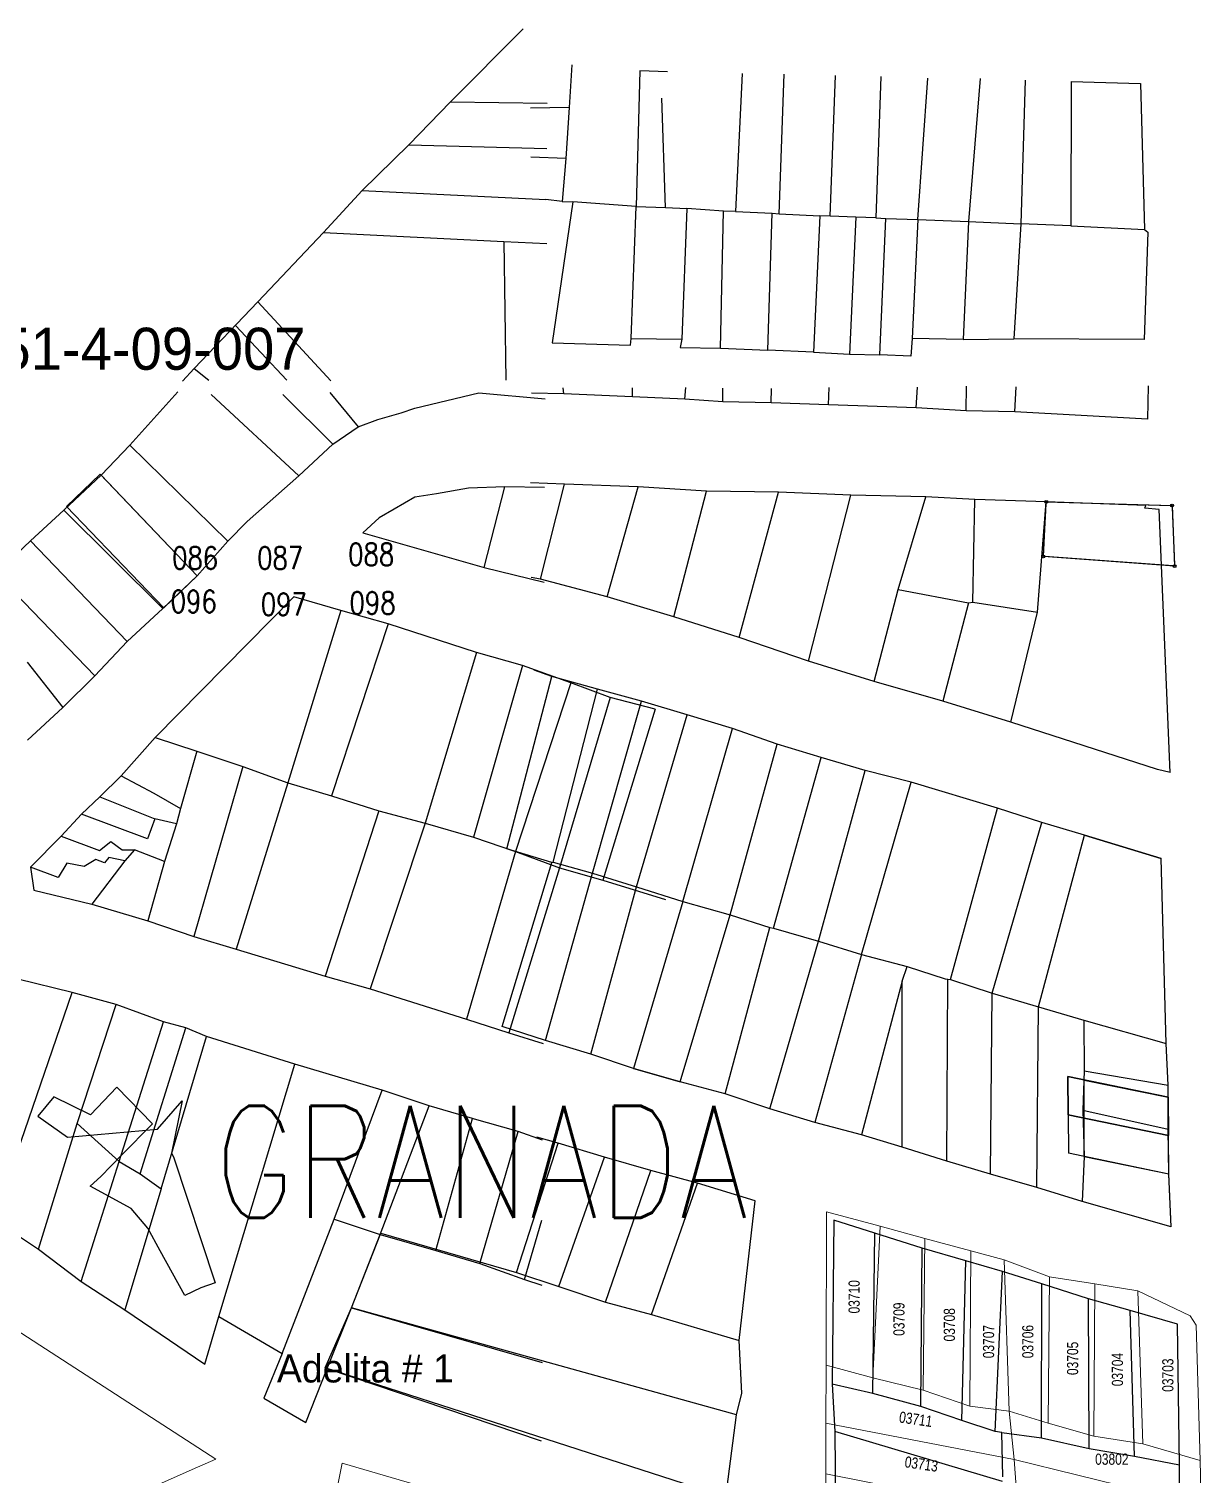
# Model space of a CAD drawing. Header units: millimetres. Extents: x 612074 to 614541, y 1316471 to 1317841.
# Drawn here: x 613574.6 to 613783.9, y 1317477.4 to 1317735.6 of the extents above; entities that cross this region are included whole.
import ezdxf
from ezdxf.enums import TextEntityAlignment as Align

# ---------------------------------------------------------------- set-up
doc = ezdxf.new("R2010")
doc.units = ezdxf.units.MM
doc.layers.add('CAPA ROJA', color=1, linetype='Continuous')
doc.styles.add('ROMANS', font='ROMANS', dxfattribs={"height": 0.2})
doc.styles.add('Style-ENGINEERING', font='ENGINEERING.shx')
doc.styles.add('Style-INTL_ISO', font='INTL_ISO.shx')

msp = doc.modelspace()

# ---------------------------------------------------------------- linework, layer by layer
at = {"layer": 'CAPA ROJA', "color": 1, "linetype": 'Continuous'}
for p, q in [((613662.84, 1317735.63), (613649.89, 1317722.61)), ((613671.53, 1317729.2), (613671.04, 1317721.58)), ((613683.67, 1317728.15), (613683.05, 1317703.94)), ((613688.64, 1317727.96), (613683.67, 1317728.15)), ((613701.95, 1317727.66), (613700.77, 1317703)), ((613708.54, 1317702.58), (613709.47, 1317727.54)), ((613717.64, 1317702.16), (613718.61, 1317727.32)), ((613726.69, 1317727.15), (613725.81, 1317701.89)), ((613733.33, 1317701.57), (613735.07, 1317726.83)), ((613744.42, 1317726.76), (613742.37, 1317701.25)), ((613752.44, 1317726.49), (613751.67, 1317700.84)), ((613760.67, 1317726.22), (613760.61, 1317700.47)), ((613760.67, 1317726.22), (613773.07, 1317725.87)), ((613773.07, 1317725.87), (613773.76, 1317699.82)), ((613649.89, 1317722.61), (613642.43, 1317714.93)), ((613649.89, 1317722.61), (613667.16, 1317722.36)), ((613688.28, 1317703.75), (613687.61, 1317723.28)), ((613671.04, 1317721.58), (613664.18, 1317721.5)), ((613671.04, 1317721.58), (613670.49, 1317712.46)), ((613642.43, 1317714.93), (613634.1, 1317706.79)), ((613642.43, 1317714.93), (613667.11, 1317714.28)), ((613670.49, 1317712.46), (613664.24, 1317712.74)), ((613670.49, 1317712.46), (613669.84, 1317704.79)), ((613634.1, 1317706.79), (613627.2, 1317699.26)), ((613634.1, 1317706.79), (613666.91, 1317705.19)), ((613669.84, 1317704.79), (613666.91, 1317705.19)), ((613671.72, 1317704.74), (613668.05, 1317679.58)), ((613669.84, 1317704.79), (613671.72, 1317704.74)), ((613683.05, 1317703.94), (613671.72, 1317704.74)), ((613682.13, 1317680.32), (613683.05, 1317703.94)), ((613683.05, 1317703.94), (613688.28, 1317703.75)), ((613688.28, 1317703.75), (613692.09, 1317703.57)), ((613692.09, 1317703.57), (613691.17, 1317680.21)), ((613698.64, 1317703.09), (613692.09, 1317703.57)), ((613698.07, 1317678.59), (613698.64, 1317703.09)), ((613700.77, 1317703), (613698.64, 1317703.09)), ((613700.77, 1317703), (613707.32, 1317702.73)), ((613706.5, 1317678.27), (613707.32, 1317702.73)), ((613707.32, 1317702.73), (613708.54, 1317702.58)), ((613708.54, 1317702.58), (613715.81, 1317702.26)), ((613715.81, 1317702.26), (613714.68, 1317677.9)), ((613717.64, 1317702.16), (613715.81, 1317702.26)), ((613722.21, 1317701.98), (613717.64, 1317702.16)), ((613722.21, 1317701.98), (613721.08, 1317677.52)), ((613725.81, 1317701.89), (613722.21, 1317701.98)), ((613725.81, 1317701.89), (613727.59, 1317701.75)), ((613726.51, 1317677.44), (613727.59, 1317701.75)), ((613727.59, 1317701.75), (613733.33, 1317701.57)), ((613733.33, 1317701.57), (613732.27, 1317680.35)), ((613733.33, 1317701.57), (613742.37, 1317701.25)), ((613627.2, 1317699.26), (613615.52, 1317686.91)), ((613627.2, 1317699.26), (613659.4, 1317697.66)), ((613742.37, 1317701.25), (613741.41, 1317680.18)), ((613742.37, 1317701.25), (613751.67, 1317700.84)), ((613751.67, 1317700.84), (613750.46, 1317680.31)), ((613760.61, 1317700.47), (613751.67, 1317700.84)), ((613760.61, 1317700.47), (613773.76, 1317699.82)), ((613774.37, 1317699.32), (613773.72, 1317680.19)), ((613773.76, 1317699.82), (613774.37, 1317699.32)), ((613659.4, 1317697.66), (613659.77, 1317672.91)), ((613659.4, 1317697.66), (613667.07, 1317697.31)), ((613615.52, 1317686.91), (613604.15, 1317674.96)), ((613615.52, 1317686.91), (613628.53, 1317672.79)), ((613668.05, 1317679.58), (613682.02, 1317679.13)), ((613682.02, 1317679.13), (613682.13, 1317680.32)), ((613682.13, 1317680.32), (613691.17, 1317680.21)), ((613691.17, 1317680.21), (613690.91, 1317678.76)), ((613690.91, 1317678.76), (613698.07, 1317678.59)), ((613698.07, 1317678.59), (613706.5, 1317678.27)), ((613714.68, 1317677.9), (613706.5, 1317678.27)), ((613732.27, 1317680.35), (613732.05, 1317677.21)), ((613741.41, 1317680.18), (613732.27, 1317680.35)), ((613741.41, 1317680.18), (613750.46, 1317680.31)), ((613773.72, 1317680.19), (613750.46, 1317680.31)), ((613714.68, 1317677.9), (613721.08, 1317677.52)), ((613721.08, 1317677.52), (613726.51, 1317677.44)), ((613732.05, 1317677.21), (613726.51, 1317677.44)), ((613604.15, 1317674.96), (613602.06, 1317672.72)), ((613604.15, 1317674.96), (613606.74, 1317672.88)), ((613592.66, 1317661.29), (613601.21, 1317670.79)), ((613628.33, 1317670.68), (613633.38, 1317664.57)), ((613643.52, 1317667.89), (613654.95, 1317670.62)), ((613654.95, 1317670.62), (613666.81, 1317669.58)), ((613670.11, 1317670.44), (613664.34, 1317670.57)), ((613670.11, 1317670.44), (613669.98, 1317671.56)), ((613682.36, 1317669.92), (613670.11, 1317670.44)), ((613682.36, 1317669.92), (613682.38, 1317671.55)), ((613691.74, 1317669.51), (613691.88, 1317671.57)), ((613698.48, 1317669.01), (613698.49, 1317671.45)), ((613707.15, 1317668.88), (613707.21, 1317671.42)), ((613717.34, 1317668.47), (613717.45, 1317671.57)), ((613733, 1317667.97), (613733.26, 1317671.65)), ((613741.95, 1317667.45), (613742.02, 1317671.85)), ((613750.59, 1317667.27), (613750.87, 1317671.71)), ((613774.43, 1317671.88), (613774.31, 1317665.94)), ((613607.17, 1317670.37), (613622.84, 1317655.83)), ((613619.97, 1317670.37), (613628.9, 1317661.47)), ((613641.06, 1317667.05), (613643.52, 1317667.89)), ((613691.74, 1317669.51), (613682.36, 1317669.92)), ((613698.48, 1317669.01), (613691.74, 1317669.51)), ((613707.15, 1317668.88), (613698.48, 1317669.01)), ((613717.34, 1317668.47), (613707.15, 1317668.88)), ((613733, 1317667.97), (613717.34, 1317668.47)), ((613741.95, 1317667.45), (613733, 1317667.97)), ((613633.38, 1317664.57), (613636.94, 1317665.89)), ((613636.94, 1317665.89), (613641.06, 1317667.05)), ((613750.59, 1317667.27), (613741.95, 1317667.45)), ((613774.31, 1317665.94), (613750.59, 1317667.27)), ((613628.9, 1317661.47), (613633.38, 1317664.57)), ((613587.51, 1317655.92), (613592.66, 1317661.29)), ((613592.66, 1317661.29), (613610.16, 1317644.16)), ((613622.84, 1317655.83), (613628.9, 1317661.47)), ((613580.85, 1317649.66), (613587.51, 1317655.92)), ((613587.51, 1317655.92), (613604.67, 1317637.94)), ((613613.61, 1317647.66), (613622.84, 1317655.83)), ((613647.39, 1317652.61), (613643.51, 1317651.98)), ((613653.08, 1317653.6), (613647.39, 1317652.61)), ((613659.56, 1317653.85), (613653.08, 1317653.6)), ((613655.91, 1317639.44), (613659.56, 1317653.85)), ((613666.67, 1317653.75), (613659.56, 1317653.85)), ((613670.24, 1317654.32), (613664.19, 1317654.55)), ((613665.93, 1317637.35), (613670.24, 1317654.32)), ((613683.39, 1317653.83), (613670.24, 1317654.32)), ((613677.84, 1317634.18), (613683.39, 1317653.83)), ((613695.56, 1317653.06), (613683.39, 1317653.83)), ((613689.76, 1317630.61), (613695.56, 1317653.06)), ((613708.45, 1317652.89), (613695.56, 1317653.06)), ((613701.39, 1317626.94), (613708.45, 1317652.89)), ((613721.34, 1317652.37), (613708.45, 1317652.89)), ((613713.79, 1317622.74), (613721.34, 1317652.37)), ((613734.71, 1317652.06), (613721.34, 1317652.37)), ((613639.82, 1317649.88), (613637.17, 1317648.33)), ((613643.51, 1317651.98), (613639.82, 1317649.88)), ((613729.78, 1317635.51), (613734.71, 1317652.06)), ((613743.45, 1317651.57), (613734.71, 1317652.06)), ((613743.14, 1317633.24), (613743.45, 1317651.57)), ((613756.24, 1317651.15), (613743.45, 1317651.57)), ((613754.66, 1317631.47), (613756.24, 1317651.15)), ((613755.71, 1317641.41), (613756.24, 1317651.15)), ((613774, 1317650.51), (613756.24, 1317651.15)), ((613756.24, 1317651.15), (613778.68, 1317650.5)), ((613773.85, 1317650.02), (613774, 1317650.51)), ((613776.37, 1317649.83), (613773.85, 1317650.02)), ((613778.32, 1317602.83), (613776.37, 1317649.83)), ((613778.68, 1317650.5), (613779.14, 1317639.7)), ((613574.91, 1317644.22), (613580.85, 1317649.66)), ((613580.85, 1317649.66), (613598.52, 1317632.1)), ((613610.16, 1317644.16), (613613.61, 1317647.66)), ((613637.17, 1317648.33), (613634.25, 1317645.62)), ((613634.25, 1317645.62), (613655.91, 1317639.44)), ((613568.77, 1317638.4), (613574.91, 1317644.22)), ((613574.91, 1317644.22), (613592.19, 1317626.23)), ((613604.67, 1317637.94), (613610.16, 1317644.16)), ((613655.91, 1317639.44), (613666.63, 1317636.83)), ((613779.14, 1317639.7), (613755.71, 1317641.41)), ((613568.77, 1317638.4), (613586.37, 1317620.1)), ((613598.52, 1317632.1), (613604.67, 1317637.94)), ((613665.93, 1317637.35), (613664.31, 1317637.69)), ((613677.84, 1317634.18), (613665.93, 1317637.35)), ((613725.5, 1317619.06), (613729.78, 1317635.51)), ((613729.78, 1317635.51), (613742.33, 1317633.11)), ((613592.19, 1317626.23), (613598.52, 1317632.1)), ((613621.94, 1317634.21), (613597.18, 1317609.07)), ((613630.31, 1317631.77), (613620.84, 1317600.98)), ((613630.31, 1317631.77), (613621.94, 1317634.21)), ((613638.78, 1317629.38), (613630.31, 1317631.77)), ((613689.76, 1317630.61), (613677.84, 1317634.18)), ((613742.33, 1317633.11), (613737.74, 1317615.55)), ((613742.33, 1317633.11), (613743.14, 1317633.24)), ((613743.14, 1317633.24), (613754.66, 1317631.47)), ((613638.78, 1317629.38), (613628.65, 1317598.65)), ((613654.54, 1317624.27), (613638.78, 1317629.38)), ((613701.39, 1317626.94), (613689.76, 1317630.61)), ((613749.93, 1317611.82), (613754.66, 1317631.47)), ((613713.79, 1317622.74), (613701.39, 1317626.94)), ((613586.37, 1317620.1), (613592.19, 1317626.23)), ((613654.54, 1317624.27), (613645.36, 1317593.8)), ((613662.76, 1317621.97), (613654.54, 1317624.27)), ((613574.32, 1317622.52), (613580.71, 1317614.42)), ((613662.76, 1317621.97), (613653.98, 1317591.28)), ((613671.39, 1317618.83), (613662.76, 1317621.97)), ((613725.5, 1317619.06), (613713.79, 1317622.74)), ((613580.71, 1317614.42), (613586.37, 1317620.1)), ((613659.96, 1317589.19), (613667.96, 1317619.99)), ((613671.39, 1317618.83), (613661.48, 1317588.73)), ((613667.96, 1317619.99), (613664.82, 1317621.12)), ((613676.15, 1317617.7), (613667.96, 1317619.99)), ((613678.41, 1317616.23), (613671.39, 1317618.83)), ((613737.74, 1317615.55), (613725.5, 1317619.06)), ((613668.23, 1317586.84), (613676.15, 1317617.7)), ((613678.41, 1317616.23), (613669.36, 1317585.8)), ((613683.96, 1317615.55), (613676.15, 1317617.7)), ((613686.43, 1317614.13), (613678.41, 1317616.23)), ((613574.36, 1317608.61), (613580.71, 1317614.42)), ((613675.25, 1317584.87), (613683.96, 1317615.55)), ((613686.43, 1317614.13), (613677.05, 1317583.63)), ((613692.11, 1317613.16), (613683.96, 1317615.55)), ((613749.93, 1317611.82), (613737.74, 1317615.55)), ((613683.09, 1317582.45), (613692.11, 1317613.16)), ((613700.2, 1317610.69), (613692.11, 1317613.16)), ((613776.1, 1317603.38), (613749.93, 1317611.82)), ((613597.18, 1317609.07), (613591.11, 1317602.26)), ((613597.18, 1317609.07), (613604.61, 1317606.63)), ((613691.37, 1317579.82), (613700.2, 1317610.69)), ((613708.17, 1317607.91), (613700.2, 1317610.69)), ((613604.61, 1317606.63), (613601.7, 1317596.41)), ((613604.61, 1317606.63), (613612.84, 1317603.89)), ((613699.79, 1317577.43), (613708.17, 1317607.91)), ((613716.04, 1317605.51), (613708.17, 1317607.91)), ((613612.84, 1317603.89), (613604.07, 1317573.58)), ((613612.84, 1317603.89), (613620.84, 1317600.98)), ((613707.55, 1317575.03), (613716.04, 1317605.51)), ((613723.93, 1317603.19), (613716.04, 1317605.51)), ((613778.32, 1317602.83), (613776.1, 1317603.38)), ((613591.11, 1317602.26), (613587.28, 1317598.51)), ((613591.11, 1317602.26), (613596.92, 1317599.13)), ((613620.84, 1317600.98), (613611.63, 1317571.31)), ((613620.84, 1317600.98), (613628.65, 1317598.65)), ((613715.55, 1317572.74), (613723.93, 1317603.19)), ((613723.26, 1317570.36), (613732.1, 1317601.1)), ((613732.1, 1317601.1), (613723.93, 1317603.19)), ((613747.55, 1317596.48), (613732.1, 1317601.1)), ((613587.28, 1317598.51), (613583.99, 1317595.4)), ((613587.28, 1317598.51), (613597.1, 1317594.58)), ((613596.92, 1317599.13), (613601.7, 1317596.41)), ((613628.65, 1317598.65), (613637.12, 1317596.01)), ((613601.7, 1317596.41), (613600.99, 1317593.69)), ((613637.12, 1317596.01), (613627.53, 1317566.48)), ((613637.12, 1317596.01), (613645.36, 1317593.8)), ((613739.14, 1317565.9), (613747.55, 1317596.48)), ((613755.41, 1317593.91), (613747.55, 1317596.48)), ((613583.99, 1317595.4), (613580.41, 1317591.47)), ((613595.81, 1317590.99), (613583.99, 1317595.4)), ((613597.1, 1317594.58), (613595.81, 1317590.99)), ((613600.99, 1317593.69), (613597.1, 1317594.58)), ((613600.99, 1317593.69), (613598.81, 1317586.97)), ((613645.39, 1317593.8), (613635.54, 1317564.21)), ((613645.36, 1317593.8), (613645.39, 1317593.8)), ((613645.36, 1317593.8), (613653.98, 1317591.28)), ((613746.57, 1317563.42), (613755.41, 1317593.91)), ((613763.05, 1317591.63), (613755.41, 1317593.91)), ((613580.41, 1317591.47), (613574.93, 1317585.91)), ((613580.41, 1317591.47), (613587.23, 1317588.92)), ((613587.23, 1317588.92), (613589.25, 1317590.53)), ((613589.25, 1317590.53), (613591.27, 1317589.01)), ((613653.98, 1317591.28), (613661.48, 1317588.73)), ((613754.82, 1317560.98), (613763.05, 1317591.63)), ((613776.72, 1317587.46), (613763.05, 1317591.63)), ((613591.27, 1317589.01), (613593.45, 1317589.05)), ((613593.45, 1317589.05), (613591.75, 1317587.07)), ((613598.81, 1317586.97), (613593.45, 1317589.05)), ((613661.48, 1317588.73), (613652.72, 1317558.78)), ((613667.98, 1317586.74), (613659.96, 1317589.19)), ((613661.48, 1317588.73), (613669.36, 1317585.8)), ((613579.86, 1317584.07), (613574.93, 1317585.91)), ((613574.93, 1317585.91), (613575.54, 1317581.83)), ((613581.4, 1317586.62), (613579.86, 1317584.07)), ((613584.48, 1317586.05), (613581.4, 1317586.62)), ((613586.6, 1317587.31), (613584.48, 1317586.05)), ((613591.75, 1317587.07), (613585.86, 1317579.31)), ((613588.13, 1317586.73), (613586.6, 1317587.31)), ((613588.89, 1317587.63), (613588.13, 1317586.73)), ((613591.75, 1317587.07), (613588.89, 1317587.63)), ((613598.81, 1317586.97), (613595.84, 1317576.35)), ((613659.08, 1317557.48), (613667.98, 1317586.74)), ((613669.36, 1317585.8), (613660.3, 1317556.34)), ((613667.98, 1317586.74), (613668.23, 1317586.84)), ((613668.23, 1317586.84), (613675.25, 1317584.87)), ((613669.36, 1317585.8), (613677.05, 1317583.63)), ((613777.65, 1317554.47), (613776.72, 1317587.46)), ((613666.82, 1317554.98), (613675.25, 1317584.87)), ((613675.25, 1317584.87), (613683.09, 1317582.45)), ((613677.05, 1317583.63), (613688.28, 1317580.15)), ((613575.54, 1317581.83), (613585.86, 1317579.31)), ((613674.94, 1317552.53), (613683.09, 1317582.45)), ((613683.09, 1317582.45), (613691.37, 1317579.82)), ((613585.86, 1317579.31), (613595.84, 1317576.35)), ((613691.37, 1317579.82), (613682.55, 1317549.95)), ((613690.87, 1317547.58), (613699.79, 1317577.43)), ((613691.37, 1317579.82), (613699.79, 1317577.43)), ((613699.79, 1317577.43), (613706.87, 1317575.18)), ((613595.84, 1317576.35), (613604.07, 1317573.58)), ((613698.89, 1317545.47), (613706.87, 1317575.18)), ((613706.87, 1317575.18), (613707.55, 1317575.03)), ((613707.55, 1317575.03), (613715.55, 1317572.74)), ((613604.07, 1317573.58), (613611.63, 1317571.31)), ((613706.88, 1317542.79), (613715.55, 1317572.74)), ((613715.55, 1317572.74), (613723.26, 1317570.36)), ((613611.63, 1317571.31), (613627.53, 1317566.48)), ((613723.26, 1317570.36), (613714.93, 1317540.34)), ((613723.26, 1317570.36), (613731.38, 1317568.22)), ((613730.5, 1317565.55), (613731.38, 1317568.22)), ((613731.38, 1317568.22), (613738.2, 1317566)), ((613582.34, 1317563.55), (613572.68, 1317565.95)), ((613627.53, 1317566.48), (613635.54, 1317564.21)), ((613730.5, 1317565.55), (613723.22, 1317538.12)), ((613730.53, 1317535.93), (613730.5, 1317565.55)), ((613738.2, 1317566), (613739.14, 1317565.9)), ((613738.5, 1317533.43), (613738.67, 1317565.95)), ((613739.14, 1317565.9), (613746.57, 1317563.42)), ((613568.4, 1317522.96), (613582.34, 1317563.55)), ((613590.21, 1317561.43), (613582.34, 1317563.55)), ((613635.54, 1317564.21), (613652.72, 1317558.78)), ((613746.26, 1317531.13), (613746.57, 1317563.42)), ((613746.57, 1317563.42), (613754.82, 1317560.98)), ((613583.25, 1317540.15), (613590.21, 1317561.43)), ((613598.67, 1317558.33), (613590.21, 1317561.43)), ((613754.56, 1317528.74), (613754.82, 1317560.98)), ((613754.82, 1317560.98), (613762.94, 1317558.58)), ((613590.72, 1317533.35), (613598.67, 1317558.33)), ((613594.5, 1317531.19), (613602.62, 1317557.23)), ((613602.62, 1317557.23), (613598.67, 1317558.33)), ((613606.32, 1317555.68), (613602.62, 1317557.23)), ((613652.72, 1317558.78), (613660.3, 1317556.34)), ((613666.82, 1317554.98), (613659.08, 1317557.48)), ((613762.94, 1317558.58), (613762.99, 1317549.54)), ((613762.94, 1317558.58), (613777.65, 1317554.47)), ((613598.24, 1317528.5), (613606.32, 1317555.68)), ((613622.11, 1317550.77), (613606.32, 1317555.68)), ((613660.3, 1317556.34), (613666.45, 1317554.47)), ((613674.94, 1317552.53), (613666.82, 1317554.98)), ((613778, 1317547.01), (613777.65, 1317554.47)), ((613682.55, 1317549.95), (613674.94, 1317552.53)), ((613608.51, 1317505.68), (613622.11, 1317550.77)), ((613637.66, 1317546.08), (613622.11, 1317550.77)), ((613682.55, 1317549.95), (613690.87, 1317547.58)), ((613690.87, 1317547.58), (613682.55, 1317549.95)), ((613762.99, 1317549.54), (613762.74, 1317542.56)), ((613762.99, 1317549.54), (613778, 1317547.01)), ((613698.89, 1317545.47), (613690.87, 1317547.58)), ((613778.01, 1317539.16), (613778, 1317547.01)), ((613629.11, 1317523.1), (613637.66, 1317546.08)), ((613646.09, 1317543.31), (613637.66, 1317546.08)), ((613706.88, 1317542.79), (613698.89, 1317545.47)), ((613637.34, 1317520.36), (613646.09, 1317543.31)), ((613653.83, 1317541.06), (613646.09, 1317543.31)), ((613714.93, 1317540.34), (613706.88, 1317542.79)), ((613762.74, 1317542.56), (613778.01, 1317539.16)), ((613762.74, 1317542.56), (613762.97, 1317534.26)), ((613576.37, 1317517.69), (613583.25, 1317540.15)), ((613583.25, 1317540.15), (613590.72, 1317533.35)), ((613647.25, 1317517.47), (613653.83, 1317541.06)), ((613661.95, 1317538.71), (613653.76, 1317541.07)), ((613655.11, 1317515.17), (613661.95, 1317538.71)), ((613666.28, 1317537.19), (613661.95, 1317538.71)), ((613723.22, 1317538.12), (613714.93, 1317540.34)), ((613778.13, 1317531.17), (613778.01, 1317539.16)), ((613661.67, 1317513.57), (613669.12, 1317536.66)), ((613669.12, 1317536.66), (613665.28, 1317537.73)), ((613677.4, 1317534.14), (613669.12, 1317536.66)), ((613730.53, 1317535.93), (613723.22, 1317538.12)), ((613669.21, 1317511.02), (613677.4, 1317534.14)), ((613685.67, 1317531.77), (613677.4, 1317534.14)), ((613738.5, 1317533.43), (613730.53, 1317535.93)), ((613762.97, 1317534.26), (613762.65, 1317526.24)), ((613762.97, 1317534.26), (613778.13, 1317531.17)), ((613583.96, 1317511.97), (613590.72, 1317533.35)), ((613590.72, 1317533.35), (613594.5, 1317531.19)), ((613594.5, 1317531.19), (613598.24, 1317528.5)), ((613677.53, 1317508.25), (613685.67, 1317531.77)), ((613693.96, 1317529.5), (613685.67, 1317531.77)), ((613746.26, 1317531.13), (613738.5, 1317533.43)), ((613754.56, 1317528.74), (613746.26, 1317531.13)), ((613778.53, 1317521.72), (613778.13, 1317531.17)), ((613598.24, 1317528.5), (613591.75, 1317506.86)), ((613685.75, 1317506.05), (613693.96, 1317529.5)), ((613704.27, 1317526.33), (613693.96, 1317529.5)), ((613762.65, 1317526.24), (613754.56, 1317528.74)), ((613701.4, 1317501.38), (613704.27, 1317526.33)), ((613778.53, 1317521.72), (613762.65, 1317526.24)), ((613568.4, 1317522.96), (613576.37, 1317517.69)), ((613619.82, 1317499.07), (613629.11, 1317523.1)), ((613629.11, 1317523.1), (613637.34, 1317520.36)), ((613663.08, 1317512.29), (613666.18, 1317522.88)), ((613718.29, 1317522.92), (613718.04, 1317493.6)), ((613725.65, 1317520.6), (613718.29, 1317522.92)), ((613632.2, 1317507.26), (613637.46, 1317520.56)), ((613632.2, 1317507.26), (613637.34, 1317520.36)), ((613637.34, 1317520.36), (613647.25, 1317517.47)), ((613637.46, 1317520.56), (613661.67, 1317513.57)), ((613725.27, 1317491.91), (613725.65, 1317520.6)), ((613734.08, 1317517.92), (613725.65, 1317520.6)), ((613576.37, 1317517.69), (613583.96, 1317511.97)), ((613647.25, 1317517.47), (613655.11, 1317515.17)), ((613733.82, 1317489.59), (613734.08, 1317517.92)), ((613741.89, 1317515.63), (613734.08, 1317517.92)), ((613741.17, 1317487.09), (613741.89, 1317515.63)), ((613748.41, 1317513.73), (613741.89, 1317515.63)), ((613655.11, 1317515.17), (613663.08, 1317512.29)), ((613661.67, 1317513.57), (613669.21, 1317511.02)), ((613747.13, 1317485.14), (613748.41, 1317513.73)), ((613755.46, 1317511.51), (613748.41, 1317513.73)), ((613583.96, 1317511.97), (613591.75, 1317506.86)), ((613663.08, 1317512.29), (613666.16, 1317511.31)), ((613669.21, 1317511.02), (613677.53, 1317508.25)), ((613755.35, 1317484.04), (613755.46, 1317511.51)), ((613763.76, 1317508.83), (613755.46, 1317511.51)), ((613677.53, 1317508.25), (613685.75, 1317506.05)), ((613763.9, 1317482.1), (613763.76, 1317508.83)), ((613771.21, 1317506.74), (613763.76, 1317508.83)), ((613591.75, 1317506.86), (613606.03, 1317497.2)), ((613606.03, 1317497.2), (613608.51, 1317505.68)), ((613608.51, 1317505.68), (613619.82, 1317499.07)), ((613627.52, 1317496.52), (613632.2, 1317507.26)), ((613627.9, 1317496.41), (613632.2, 1317507.26)), ((613700.94, 1317488.13), (613632.2, 1317507.26)), ((613632.2, 1317507.26), (613666.25, 1317497.46)), ((613685.75, 1317506.05), (613701.4, 1317501.38)), ((613771.96, 1317480.72), (613771.21, 1317506.74)), ((613779.64, 1317504.32), (613771.21, 1317506.74)), ((613780.02, 1317479.21), (613779.64, 1317504.32)), ((613701.91, 1317491.97), (613701.4, 1317501.38)), ((613619.82, 1317499.07), (613616.56, 1317491.12)), ((613624.09, 1317486.77), (613627.9, 1317496.41)), ((613699.01, 1317473.42), (613627.52, 1317496.52)), ((613627.9, 1317496.41), (613666.09, 1317483.5)), ((613725.27, 1317491.91), (613718.04, 1317493.6)), ((613718.04, 1317493.6), (613718.46, 1317485.17)), ((613616.56, 1317491.12), (613624.09, 1317486.77)), ((613700.94, 1317488.13), (613701.91, 1317491.97)), ((613733.82, 1317489.59), (613725.27, 1317491.91)), ((613699.01, 1317473.42), (613700.94, 1317488.13)), ((613741.17, 1317487.09), (613733.82, 1317489.59)), ((613747.13, 1317485.14), (613741.17, 1317487.09)), ((613748.4, 1317476.24), (613718.46, 1317485.17)), ((613718.46, 1317485.17), (613718.93, 1317449.15)), ((613748.28, 1317484.99), (613747.13, 1317485.14)), ((613748.28, 1317484.99), (613755.35, 1317484.04)), ((613748.47, 1317477.05), (613748.28, 1317484.99)), ((613755.35, 1317484.04), (613763.9, 1317482.1)), ((613763.9, 1317482.1), (613771.96, 1317480.72)), ((613771.96, 1317480.72), (613780.02, 1317479.21)), ((613779.92, 1317470.43), (613780.02, 1317479.21))]:
    msp.add_line(p, q, dxfattribs=at)
at = {"layer": 'CAPA ROJA', "color": 1, "linetype": 'Continuous', "lineweight": -3}
for p, q in [((613662.84, 1317735.63), (613649.89, 1317722.61)), ((613671.53, 1317729.2), (613671.04, 1317721.58)), ((613671.53, 1317729.2), (613671.04, 1317721.58)), ((613683.67, 1317728.15), (613683.05, 1317703.94)), ((613683.67, 1317728.15), (613683.05, 1317703.94)), ((613688.64, 1317727.96), (613683.67, 1317728.15)), ((613688.64, 1317727.96), (613683.67, 1317728.15)), ((613701.95, 1317727.66), (613700.77, 1317703)), ((613701.95, 1317727.66), (613700.77, 1317703)), ((613708.54, 1317702.58), (613709.47, 1317727.54)), ((613708.54, 1317702.58), (613709.47, 1317727.54)), ((613717.64, 1317702.16), (613718.61, 1317727.32)), ((613717.64, 1317702.16), (613718.61, 1317727.32)), ((613726.69, 1317727.15), (613725.81, 1317701.89)), ((613726.69, 1317727.15), (613725.81, 1317701.89)), ((613733.33, 1317701.57), (613735.07, 1317726.83)), ((613733.33, 1317701.57), (613735.07, 1317726.83)), ((613744.42, 1317726.76), (613742.37, 1317701.25)), ((613744.42, 1317726.76), (613742.37, 1317701.25)), ((613752.44, 1317726.49), (613751.67, 1317700.84)), ((613752.44, 1317726.49), (613751.67, 1317700.84)), ((613760.67, 1317726.22), (613760.61, 1317700.47)), ((613760.67, 1317726.22), (613760.61, 1317700.47)), ((613760.67, 1317726.22), (613773.07, 1317725.87)), ((613760.67, 1317726.22), (613773.07, 1317725.87)), ((613773.07, 1317725.87), (613773.76, 1317699.82)), ((613773.07, 1317725.87), (613773.76, 1317699.82)), ((613649.89, 1317722.61), (613642.43, 1317714.93)), ((613649.89, 1317722.61), (613667.16, 1317722.36)), ((613688.28, 1317703.75), (613687.61, 1317723.28)), ((613688.28, 1317703.75), (613687.61, 1317723.28)), ((613671.04, 1317721.58), (613664.18, 1317721.5)), ((613671.04, 1317721.58), (613664.18, 1317721.5)), ((613671.04, 1317721.58), (613670.49, 1317712.46)), ((613671.04, 1317721.58), (613670.49, 1317712.46)), ((613642.43, 1317714.93), (613634.1, 1317706.79)), ((613642.43, 1317714.93), (613667.11, 1317714.28)), ((613670.49, 1317712.46), (613664.24, 1317712.74)), ((613670.49, 1317712.46), (613664.24, 1317712.74)), ((613670.49, 1317712.46), (613669.84, 1317704.79)), ((613670.49, 1317712.46), (613669.84, 1317704.79)), ((613634.1, 1317706.79), (613627.2, 1317699.26)), ((613634.1, 1317706.79), (613666.91, 1317705.19)), ((613669.84, 1317704.79), (613666.91, 1317705.19)), ((613669.84, 1317704.79), (613666.91, 1317705.19)), ((613671.72, 1317704.74), (613668.05, 1317679.58)), ((613671.72, 1317704.74), (613668.05, 1317679.58)), ((613669.84, 1317704.79), (613671.72, 1317704.74)), ((613669.84, 1317704.79), (613671.72, 1317704.74)), ((613683.05, 1317703.94), (613671.72, 1317704.74)), ((613683.05, 1317703.94), (613671.72, 1317704.74)), ((613682.13, 1317680.32), (613683.05, 1317703.94)), ((613682.13, 1317680.32), (613683.05, 1317703.94)), ((613683.05, 1317703.94), (613688.28, 1317703.75)), ((613683.05, 1317703.94), (613688.28, 1317703.75)), ((613688.28, 1317703.75), (613692.09, 1317703.57)), ((613688.28, 1317703.75), (613692.09, 1317703.57)), ((613692.09, 1317703.57), (613691.17, 1317680.21)), ((613692.09, 1317703.57), (613691.17, 1317680.21)), ((613698.64, 1317703.09), (613692.09, 1317703.57)), ((613698.64, 1317703.09), (613692.09, 1317703.57)), ((613698.07, 1317678.59), (613698.64, 1317703.09)), ((613698.07, 1317678.59), (613698.64, 1317703.09)), ((613700.77, 1317703), (613698.64, 1317703.09)), ((613700.77, 1317703), (613698.64, 1317703.09)), ((613700.77, 1317703), (613707.32, 1317702.73)), ((613700.77, 1317703), (613707.32, 1317702.73)), ((613706.5, 1317678.27), (613707.32, 1317702.73)), ((613706.5, 1317678.27), (613707.32, 1317702.73)), ((613707.32, 1317702.73), (613708.54, 1317702.58)), ((613707.32, 1317702.73), (613708.54, 1317702.58)), ((613708.54, 1317702.58), (613715.81, 1317702.26)), ((613708.54, 1317702.58), (613715.81, 1317702.26)), ((613715.81, 1317702.26), (613714.68, 1317677.9)), ((613715.81, 1317702.26), (613714.68, 1317677.9)), ((613717.64, 1317702.16), (613715.81, 1317702.26)), ((613717.64, 1317702.16), (613715.81, 1317702.26)), ((613722.21, 1317701.98), (613717.64, 1317702.16)), ((613722.21, 1317701.98), (613717.64, 1317702.16)), ((613722.21, 1317701.98), (613721.08, 1317677.52)), ((613722.21, 1317701.98), (613721.08, 1317677.52)), ((613725.81, 1317701.89), (613722.21, 1317701.98)), ((613725.81, 1317701.89), (613722.21, 1317701.98)), ((613725.81, 1317701.89), (613727.59, 1317701.75)), ((613725.81, 1317701.89), (613727.59, 1317701.75)), ((613726.51, 1317677.44), (613727.59, 1317701.75)), ((613726.51, 1317677.44), (613727.59, 1317701.75)), ((613727.59, 1317701.75), (613733.33, 1317701.57)), ((613727.59, 1317701.75), (613733.33, 1317701.57)), ((613733.33, 1317701.57), (613732.27, 1317680.35)), ((613733.33, 1317701.57), (613732.27, 1317680.35)), ((613733.33, 1317701.57), (613742.37, 1317701.25)), ((613733.33, 1317701.57), (613742.37, 1317701.25)), ((613627.2, 1317699.26), (613615.52, 1317686.91)), ((613627.2, 1317699.26), (613659.4, 1317697.66)), ((613742.37, 1317701.25), (613741.41, 1317680.18)), ((613742.37, 1317701.25), (613741.41, 1317680.18)), ((613742.37, 1317701.25), (613751.67, 1317700.84)), ((613742.37, 1317701.25), (613751.67, 1317700.84)), ((613751.67, 1317700.84), (613750.46, 1317680.31)), ((613751.67, 1317700.84), (613750.46, 1317680.31)), ((613760.61, 1317700.47), (613751.67, 1317700.84)), ((613760.61, 1317700.47), (613751.67, 1317700.84)), ((613760.61, 1317700.47), (613773.76, 1317699.82)), ((613760.61, 1317700.47), (613773.76, 1317699.82)), ((613774.37, 1317699.32), (613773.72, 1317680.19)), ((613774.37, 1317699.32), (613773.72, 1317680.19)), ((613773.76, 1317699.82), (613774.37, 1317699.32)), ((613773.76, 1317699.82), (613774.37, 1317699.32)), ((613659.4, 1317697.66), (613667.07, 1317697.31)), ((613659.4, 1317697.66), (613659.77, 1317672.91)), ((613615.52, 1317686.91), (613604.15, 1317674.96)), ((613615.52, 1317686.91), (613628.53, 1317672.79)), ((613611.5, 1317682.69), (613620.7, 1317672.91)), ((613668.05, 1317679.58), (613682.02, 1317679.13)), ((613668.05, 1317679.58), (613682.02, 1317679.13)), ((613682.02, 1317679.13), (613682.13, 1317680.32)), ((613682.02, 1317679.13), (613682.13, 1317680.32)), ((613682.13, 1317680.32), (613691.17, 1317680.21)), ((613682.13, 1317680.32), (613691.17, 1317680.21)), ((613691.17, 1317680.21), (613690.91, 1317678.76)), ((613691.17, 1317680.21), (613690.91, 1317678.76)), ((613690.91, 1317678.76), (613698.07, 1317678.59)), ((613690.91, 1317678.76), (613698.07, 1317678.59)), ((613698.07, 1317678.59), (613706.5, 1317678.27)), ((613698.07, 1317678.59), (613706.5, 1317678.27)), ((613714.68, 1317677.9), (613706.5, 1317678.27)), ((613714.68, 1317677.9), (613706.5, 1317678.27)), ((613732.27, 1317680.35), (613732.05, 1317677.21)), ((613732.27, 1317680.35), (613732.05, 1317677.21)), ((613741.41, 1317680.18), (613732.27, 1317680.35)), ((613741.41, 1317680.18), (613732.27, 1317680.35)), ((613741.41, 1317680.18), (613750.46, 1317680.31)), ((613741.41, 1317680.18), (613750.46, 1317680.31)), ((613773.72, 1317680.19), (613750.46, 1317680.31)), ((613773.72, 1317680.19), (613750.46, 1317680.31)), ((613714.68, 1317677.9), (613721.08, 1317677.52)), ((613714.68, 1317677.9), (613721.08, 1317677.52)), ((613721.08, 1317677.52), (613726.51, 1317677.44)), ((613721.08, 1317677.52), (613726.51, 1317677.44)), ((613732.05, 1317677.21), (613726.51, 1317677.44)), ((613732.05, 1317677.21), (613726.51, 1317677.44)), ((613604.15, 1317674.96), (613602.06, 1317672.72)), ((613604.15, 1317674.96), (613606.74, 1317672.88))]:
    msp.add_line(p, q, dxfattribs=at)
at = {"layer": 'CAPA ROJA', "color": 1, "ltscale": 0.5}
for p, q in [((613581.35, 1317650.34), (613587.34, 1317656.1)), ((613604.67, 1317637.94), (613587.34, 1317656.1)), ((613587.34, 1317656.1), (613604.67, 1317637.94)), ((613598.69, 1317632.25), (613581.35, 1317650.34)), ((613598.69, 1317632.25), (613604.67, 1317637.94)), ((613604.67, 1317637.94), (613598.69, 1317632.25)), ((613763.05, 1317591.63), (613776.72, 1317587.46)), ((613778, 1317544.83), (613760.08, 1317548.52)), ((613760.08, 1317548.52), (613760.21, 1317534.83)), ((613760.15, 1317541.68), (613760.08, 1317548.52)), ((613760.08, 1317548.52), (613778, 1317544.83)), ((613762.98, 1317541.09), (613762.99, 1317547.92)), ((613762.99, 1317547.92), (613778, 1317544.83)), ((613778.03, 1317538), (613778, 1317544.83)), ((613778, 1317544.83), (613778.03, 1317538)), ((613778, 1317544.83), (613778.03, 1317538)), ((613760.15, 1317541.68), (613778.03, 1317538)), ((613778.03, 1317538), (613760.15, 1317541.68)), ((613762.97, 1317534.26), (613762.98, 1317541.09)), ((613778.13, 1317531.17), (613778.03, 1317538)), ((613778.13, 1317531.12), (613760.21, 1317534.83)), ((613778.53, 1317521.72), (613778.13, 1317531.12))]:
    msp.add_line(p, q, dxfattribs=at)
at = {"layer": 'CAPA ROJA', "color": 1}
for p, q in [((613755.73, 1317641.66), (613756.22, 1317650.9)), ((613756.09, 1317648.41), (613756.22, 1317650.9)), ((613756.49, 1317651.15), (613778.43, 1317650.5)), ((613756.49, 1317651.15), (613778.43, 1317650.5)), ((613778.69, 1317650.25), (613779.13, 1317639.95)), ((613778.69, 1317650.25), (613779.13, 1317639.95)), ((613755.73, 1317641.66), (613756.06, 1317647.91)), ((613778.89, 1317639.72), (613755.96, 1317641.39)), ((613776.4, 1317639.9), (613755.96, 1317641.39)), ((613778.89, 1317639.72), (613776.9, 1317639.87))]:
    msp.add_line(p, q, dxfattribs=at)
at = {"layer": 'CAPA ROJA', "color": 1, "lineweight": 30, "ltscale": 0.5}
for p, q in [((613590.31, 1317546.62), (613585.64, 1317541.73)), ((613596.7, 1317540.11), (613590.31, 1317546.62)), ((613579.07, 1317544.9), (613576.23, 1317541.48)), ((613585.64, 1317541.73), (613579.07, 1317544.9)), ((613597.57, 1317539.14), (613601.98, 1317544.23)), ((613601.98, 1317544.23), (613600.06, 1317534.83)), ((613576.23, 1317541.48), (613581.52, 1317537.73)), ((613581.52, 1317537.73), (613597.57, 1317539.14)), ((613591.16, 1317534.52), (613596.7, 1317540.11)), ((613587.47, 1317530.72), (613591.16, 1317534.52)), ((613600.06, 1317534.83), (613600.46, 1317534.18)), ((613600.46, 1317534.18), (613607.85, 1317511.69)), ((613585.54, 1317528.99), (613587.47, 1317530.72)), ((613592.9, 1317524.97), (613585.54, 1317528.99)), ((613595.87, 1317521.45), (613592.9, 1317524.97)), ((613598.07, 1317517.39), (613595.87, 1317521.45)), ((613602.45, 1317509.45), (613598.07, 1317517.39)), ((613605.32, 1317510.83), (613602.45, 1317509.45)), ((613607.85, 1317511.69), (613605.32, 1317510.83))]:
    msp.add_line(p, q, dxfattribs=at)
at = {"layer": 'CAPA ROJA', "color": 1, "linetype": 'Continuous', "lineweight": 13}
for p, q in [((613528.02, 1317531.99), (613608.02, 1317480.21)), ((613716.93, 1317496.99), (613717, 1317524.4)), ((613717, 1317524.4), (613726.6, 1317521.8)), ((613725.29, 1317494.75), (613726.6, 1317521.8)), ((613726.6, 1317521.8), (613734.58, 1317519.64)), ((613734.58, 1317519.64), (613734.24, 1317492.56)), ((613734.58, 1317519.64), (613742.74, 1317517.44)), ((613742.6, 1317489.67), (613742.74, 1317517.44)), ((613742.74, 1317517.44), (613748.72, 1317515.82)), ((613748.72, 1317515.82), (613749.6, 1317488.78)), ((613748.72, 1317515.82), (613756.79, 1317512.79)), ((613756.59, 1317486.65), (613756.79, 1317512.79)), ((613756.79, 1317512.79), (613764.92, 1317511.5)), ((613764.72, 1317484.31), (613764.92, 1317511.5)), ((613764.92, 1317511.5), (613772.55, 1317510.29)), ((613772.55, 1317510.29), (613781.9, 1317505.8)), ((613773.44, 1317482.96), (613772.55, 1317510.29)), ((613781.9, 1317505.8), (613783, 1317504.14)), ((613783, 1317504.14), (613783.69, 1317479.96)), ((613716.9, 1317486.66), (613716.93, 1317496.99)), ((613716.93, 1317496.99), (613725.29, 1317494.75)), ((613725.29, 1317494.75), (613734.24, 1317492.56)), ((613742.6, 1317489.67), (613734.24, 1317492.56)), ((613742.6, 1317489.67), (613749.6, 1317488.78)), ((613749.6, 1317488.78), (613756.59, 1317486.65)), ((613750.49, 1317480.14), (613749.6, 1317488.78)), ((613716.88, 1317477.61), (613716.9, 1317486.66)), ((613750.49, 1317480.14), (613716.9, 1317486.66)), ((613764.72, 1317484.31), (613756.59, 1317486.65)), ((613773.44, 1317482.96), (613764.72, 1317484.31)), ((613783.69, 1317479.96), (613773.44, 1317482.96)), ((613608.02, 1317480.21), (613603.79, 1317478.35)), ((613628.09, 1317467.51), (613630.55, 1317479.52)), ((613630.55, 1317479.52), (613647, 1317474.69)), ((613783.86, 1317471.93), (613750.49, 1317480.14)), ((613751.08, 1317471.97), (613750.49, 1317480.14)), ((613783.69, 1317479.96), (613783.86, 1317471.93)), ((613603.79, 1317478.35), (613567, 1317462.12)), ((613716.85, 1317468.52), (613716.88, 1317477.61)), ((613750.24, 1317471), (613716.88, 1317477.61))]:
    msp.add_line(p, q, dxfattribs=at)
at = {"layer": 'CAPA ROJA', "color": 1}
for centre in [(613756.24, 1317651.15), (613756.24, 1317651.15), (613778.68, 1317650.5), (613778.68, 1317650.5), (613755.71, 1317641.41), (613755.71, 1317641.41), (613779.14, 1317639.7), (613779.14, 1317639.7)]:
    msp.add_circle(centre, 0.25, dxfattribs=at)

# ---------------------------------------------------------------- texts
at = {"layer": 'CAPA ROJA', "color": 1, "linetype": 'Continuous', "lineweight": -3}
for s, height, style, p in [('3051-4-09-007', 7.5, 'Style-ENGINEERING', (613591.11, 1317678.51)), (' Adelita # 1', 5, 'Style-INTL_ISO', (613633.76, 1317496.41))]:
    msp.add_text(s, height=height, dxfattribs=dict(at, style=style)).set_placement(p, align=Align.MIDDLE_CENTER)
at = {"layer": 'CAPA ROJA', "color": 1, "linetype": 'Continuous', "style": 'ROMANS', "width": 0.8}
for s, p in [('086', (613604.3, 1317641.14)), ('087', (613619.48, 1317641.14)), ('088', (613635.74, 1317641.8)), ('096', (613604.05, 1317633.38)), ('097', (613620.14, 1317632.88)), ('098', (613635.98, 1317633.13))]:
    msp.add_text(s, height=4, dxfattribs=at).set_placement(p, align=Align.MIDDLE)
msp.add_text('GRANADA', height=20, rotation=360, dxfattribs=at).set_placement((613655.39, 1317533.33), align=Align.MIDDLE)
at = {"layer": 'CAPA ROJA', "color": 1, "linetype": 'Continuous', "lineweight": -3, "style": 'Style-ENGINEERING', "width": 0.800002}
for s, rotation, p in [('03710', 90, (613721.93, 1317509.21)), ('03709', 90, (613729.93, 1317505.21)), ('03708', 90, (613738.93, 1317504.21)), ('03707', 90, (613745.93, 1317501.21)), ('03706', 90, (613752.93, 1317501.21)), ('03705', 90, (613760.93, 1317498.21)), ('03704', 90, (613768.93, 1317496.21)), ('03703', 90, (613777.93, 1317495.21)), ('03711', 351.8699, (613732.94, 1317487.35)), ('03713', 351.8699, (613733.94, 1317479.35))]:
    msp.add_text(s, height=2, rotation=rotation, dxfattribs=at).set_placement(p, align=Align.MIDDLE_CENTER)
msp.add_text('03802', height=2, dxfattribs=at).set_placement((613767.93, 1317480.21), align=Align.MIDDLE_CENTER)

doc.saveas('drawing.dxf')
